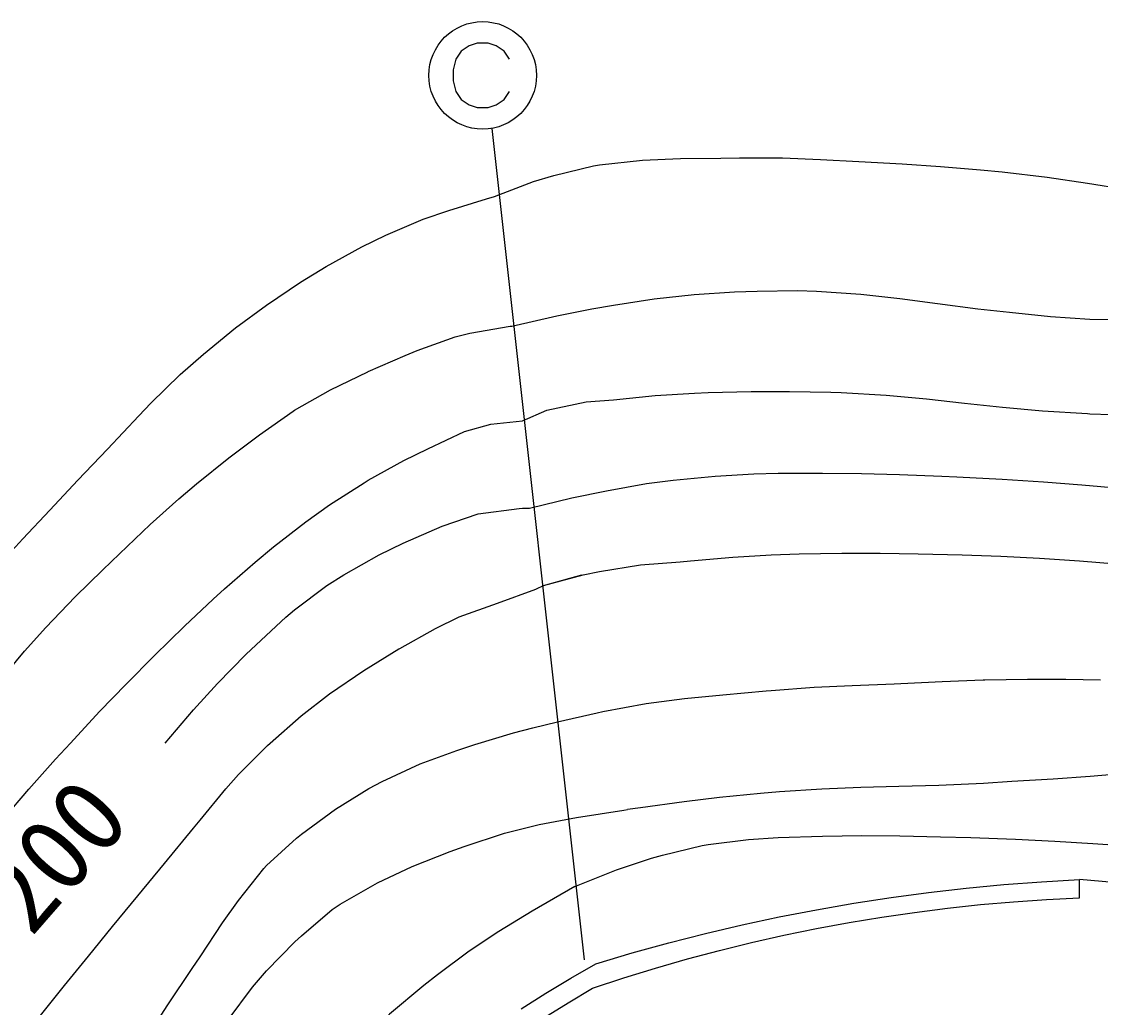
# Model space of a CAD drawing. Units: millimetres, scale not verified. Extents: x 40000 to 680000, y 20000 to 380000.
# Drawn here: x 429968 to 456041, y 309558 to 333383 of the extents above; entities that cross this region are included whole.
import ezdxf
from ezdxf.enums import TextEntityAlignment as Align

# ---------------------------------------------------------------- set-up
doc = ezdxf.new("R2010")
doc.units = ezdxf.units.MM
doc.header["$LTSCALE"] = 1000
doc.layers.add('M-BGD', color=7, linetype='Continuous', lineweight=25)
doc.layers.add('M-STR-STRC', color=7, linetype='Continuous', lineweight=25)
doc.styles.add('ＭＳ ゴシック', font='')
doc.styles.get('ＭＳ ゴシック').set_extended_font_data('MS Gothic')

msp = doc.modelspace()

# ---------------------------------------------------------------- linework, layer by layer
at = {"layer": 'M-BGD'}
for p, q in [((442579, 319758), (443510, 320012)), ((485374, 310196), (455533, 312646)), ((455536, 312204), (455533, 312646))]:
    msp.add_line(p, q, dxfattribs=at)
for points in [[(441394, 329156), (442337, 329515), (442833, 329664), (443789, 329895), (443934, 329918), (444972, 330036), (445894, 330072), (446871, 330080), (447320, 330087), (448354, 330089), (449278, 330053), (450199, 330003), (451249, 329944), (452173, 329883), (453140, 329801), (453670, 329749), (454756, 329621), (455726, 329479), (456636, 329329)], [(429372, 320204), (430000, 320885), (430650, 321579), (431328, 322298), (432044, 323052), (432804, 323853), (433096, 324161), (433804, 324850), (434366, 325346), (435135, 325980), (435890, 326531), (436707, 327086), (437330, 327463), (438189, 327942), (438769, 328225), (439677, 328604), (440293, 328817), (441203, 329102), (441394, 329156)], [(441817, 326023), (442902, 326273), (443751, 326443), (444272, 326531), (445259, 326681), (446220, 326785), (447199, 326851), (447744, 326870), (448723, 326884), (449183, 326870), (450254, 326798), (451197, 326693), (452105, 326569), (453075, 326443), (453840, 326362), (454831, 326254), (455787, 326193), (456881, 326177)], [(429413, 317418), (430043, 318166), (430556, 318742), (431260, 319481), (431932, 320134), (432334, 320520), (433073, 321225), (433769, 321852), (434197, 322213), (434974, 322837), (435721, 323399), (436534, 323970), (436568, 323991), (437435, 324484), (438333, 324917), (438346, 324923), (439241, 325317), (439531, 325431), (440450, 325763), (440801, 325854), (441774, 326018), (441817, 326023)], [(442071, 323737), (442664, 323991), (443613, 324191), (444272, 324245), (445280, 324344), (446232, 324404), (446558, 324415), (447603, 324440), (448526, 324446), (449527, 324424), (449776, 324415), (450866, 324352), (451841, 324265), (452757, 324164), (453672, 324064), (454642, 323975), (455725, 323909), (455787, 323907), (456833, 323873)], [(429543, 314126), (430145, 314829), (430789, 315555), (431149, 315948), (431854, 316707), (432493, 317374), (433181, 318065), (433906, 318774), (434599, 319424), (434874, 319673), (435614, 320321), (436060, 320689), (436839, 321295), (437414, 321705), (438244, 322238), (438346, 322298), (439205, 322779), (439785, 323060), (440673, 323474), (441309, 323653), (442071, 323737)], [(442240, 321621), (443265, 321872), (444103, 322044), (445072, 322216), (445712, 322298), (446729, 322399), (447662, 322454), (448252, 322467), (449322, 322473), (450265, 322461), (451189, 322435), (452206, 322397), (452570, 322383), (453670, 322327), (454664, 322259), (455595, 322184), (456507, 322110)], [(433435, 315948), (434120, 316752), (434705, 317387), (435392, 318084), (435636, 318319), (436352, 318986), (436568, 319165), (437348, 319756), (437753, 320012), (438609, 320498), (439192, 320774), (440135, 321190), (441001, 321485), (441994, 321619), (442071, 321621), (442240, 321621)], [(442579, 319758), (443543, 320014), (443934, 320097), (444928, 320251), (445887, 320330), (446135, 320351), (447157, 320436), (448086, 320495), (448760, 320520), (449794, 320540), (450718, 320538), (451638, 320520), (452700, 320492), (453633, 320460), (454572, 320413), (455533, 320351), (456618, 320264)], [(429829, 308600), (430426, 309362), (431006, 310089), (431582, 310800), (432167, 311516), (432776, 312256), (433423, 313040), (434120, 313888), (434282, 314085), (434904, 314842), (435213, 315186), (435909, 315888), (435975, 315948), (436722, 316603), (437414, 317133), (438238, 317701), (439086, 318221), (439108, 318234), (439968, 318712), (440547, 318996), (441472, 319330), (442393, 319665), (442410, 319673), (442579, 319758)], [(442918, 316456), (443879, 316681), (444018, 316710), (445064, 316904), (445992, 317027), (446918, 317115), (447960, 317207), (448082, 317218), (449121, 317297), (450043, 317340), (451055, 317380), (451215, 317387), (452215, 317437), (453207, 317471), (453247, 317472), (454278, 317491), (455204, 317493), (456041, 317472)], [(432980, 308810), (433505, 309618), (434091, 310501), (434282, 310783), (434828, 311603), (435213, 312138), (435823, 312913), (435890, 312985), (436613, 313650), (436737, 313747), (437552, 314347), (438361, 314845), (438684, 315017), (439604, 315445), (440490, 315770), (440919, 315913), (441858, 316194), (442323, 316313), (442918, 316456)], [(461798, 315694), (460475, 315566), (459347, 315457), (458365, 315363), (457479, 315281), (456639, 315209), (455796, 315142), (454901, 315078), (453902, 315014), (453218, 314973), (452133, 314922), (451166, 314895), (450249, 314872), (449312, 314835), (448286, 314767), (447822, 314726), (446836, 314628), (445985, 314529), (444926, 314385), (444611, 314339)], [(434959, 309259), (435547, 310044), (435890, 310445), (436576, 311145), (436737, 311291), (437477, 311927), (437668, 312053), (438574, 312571), (439410, 312964), (440329, 313323), (440664, 313445), (441637, 313766), (442481, 313980), (443382, 314146), (444522, 314325), (444611, 314339)], [(443341, 312477), (444346, 312882), (445189, 313165), (445458, 313239), (446414, 313468), (446558, 313493), (447537, 313619), (448252, 313662), (449327, 313698), (450278, 313710), (451197, 313703), (452180, 313681), (452908, 313662), (453987, 313624), (454940, 313575), (455856, 313518), (456824, 313458)], [(443849, 310614), (444726, 310875), (445607, 311118), (446494, 311344), (447384, 311553), (448279, 311745), (449176, 311919), (450078, 312076), (450982, 312215), (451888, 312337), (452797, 312441), (453708, 312527), (454620, 312595), (455533, 312646)], [(443341, 312477), (442307, 311883), (441501, 311395), (440784, 310914), (440019, 310342), (439692, 310086), (438864, 309398), (438162, 308754), (437519, 308100), (436866, 307385), (436252, 306690), (435587, 305869), (435057, 305103), (434553, 304321), (433965, 303449), (433936, 303408), (433359, 302618), (433194, 302374), (432719, 301560), (432277, 300627), (432244, 300556)], [(443764, 310021), (444525, 310272), (445290, 310508), (446060, 310729), (446834, 310935), (447612, 311126), (448393, 311303), (449178, 311464), (449965, 311610), (450755, 311741), (451548, 311856), (452342, 311957), (453139, 312042), (453937, 312111), (454736, 312165), (455536, 312204)], [(442040, 309526), (442637, 309900), (443240, 310262), (443849, 310614)], [(442590, 309305), (443174, 309668), (443764, 310021)]]:
    msp.add_lwpolyline(points, dxfattribs=at)
at = {"layer": 'M-STR-STRC'}
for p, q in [((440787, 332798), (440592, 332668)), ((440982, 332863), (440787, 332798)), ((441242, 332863), (440982, 332863)), ((441437, 332798), (441242, 332863)), ((441632, 332668), (441437, 332798)), ((440462, 332473), (440397, 332213)), ((440592, 332668), (440462, 332473)), ((441762, 332473), (441632, 332668)), ((440397, 332213), (440397, 331953)), ((440397, 331953), (440462, 331693)), ((440462, 331693), (440592, 331498)), ((441632, 331498), (441762, 331693)), ((440592, 331498), (440787, 331368)), ((441437, 331368), (441632, 331498)), ((440787, 331368), (440982, 331303)), ((440982, 331303), (441242, 331303)), ((441242, 331303), (441437, 331368)), ((441331, 330802), (443563, 310708))]:
    msp.add_line(p, q, dxfattribs=at)
msp.add_circle((441112, 332083), 1300, dxfattribs=at)

# ---------------------------------------------------------------- texts
at = {"layer": 'M-BGD', "style": 'ＭＳ ゴシック'}
msp.add_text('200', height=1833, rotation=48.883, dxfattribs=at).set_placement((431848, 312288), align=Align.BOTTOM_CENTER)

doc.saveas('drawing.dxf')
